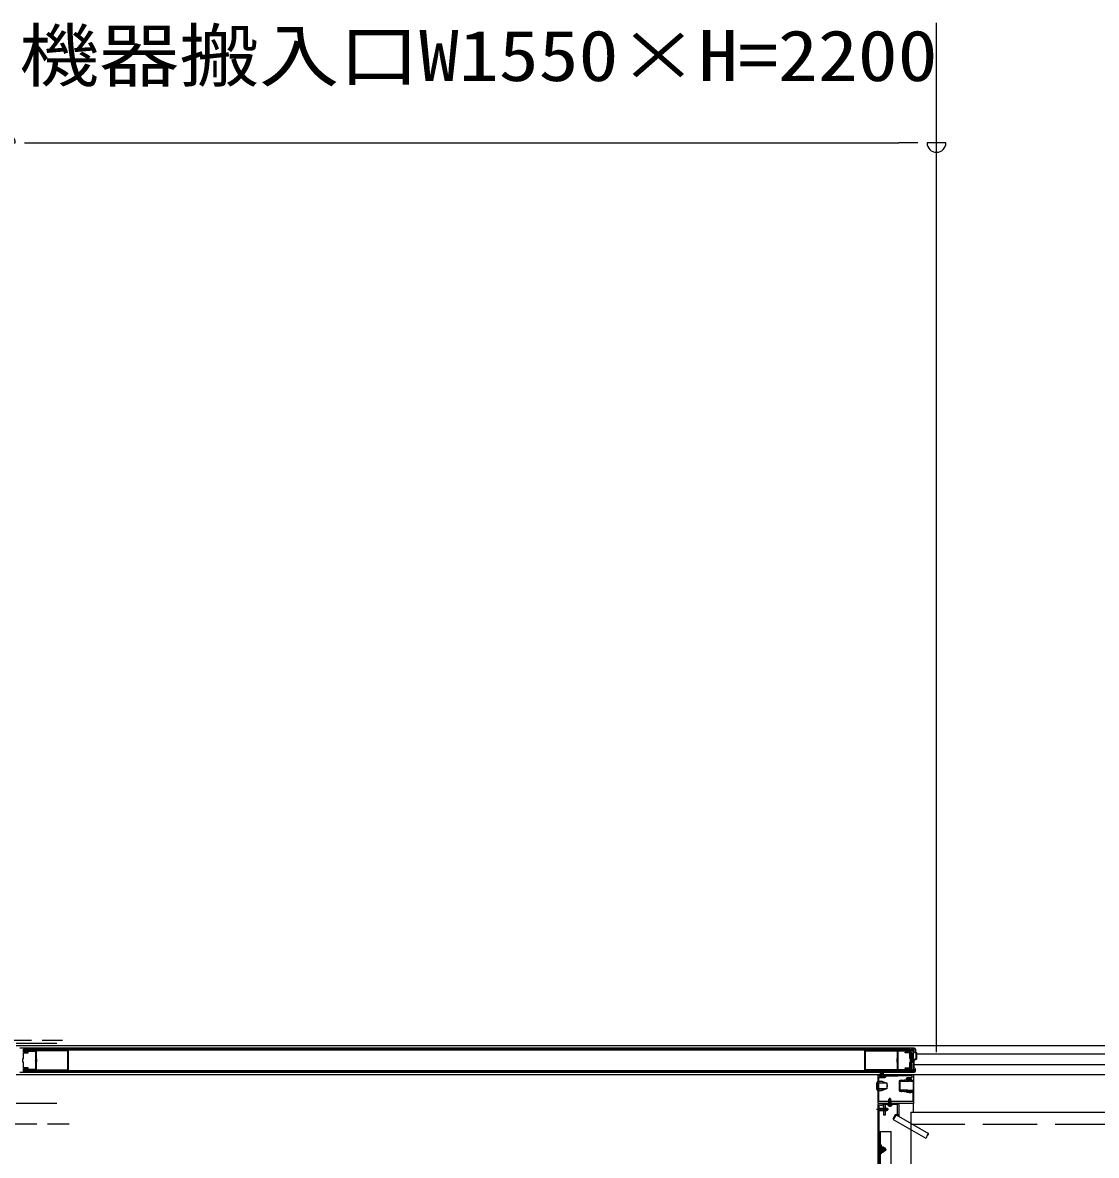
# Model space of a CAD drawing. Units: millimetres at full size. Extents: x -12803 to 120774, y -9413 to 101127.
# Drawn here: x 82602 to 84391, y 19825 to 21712 of the extents above; entities that cross this region are included whole.
import ezdxf
from ezdxf.enums import TextEntityAlignment as Align

# ---------------------------------------------------------------- set-up
doc = ezdxf.new("R2010")
doc.units = ezdxf.units.MM
doc.header["$LTSCALE"] = 30
doc.linetypes.add('DASHED1', pattern=[1.8, 1.2, -0.6])
doc.linetypes.add('DASHED3', pattern=[4, 3, -1])
doc.layers.add('0-0_NoName', color=7, linetype='Continuous')
for name, color, linetype, lineweight in [('1-3_AIHO15-壁開口寸法・コメント', 7, 'Continuous', 15), ('2-1_躯体', 7, 'Continuous', 15), ('2-A_建具', 7, 'Continuous', 15)]:
    doc.layers.add(name, color=color, linetype=linetype, lineweight=lineweight)
doc.styles.add('ＭＳ ゴシック', font='')
doc.styles.get('ＭＳ ゴシック').set_extended_font_data('MS Gothic')

# ---------------------------------------------------------------- blocks, each defined once
blk = doc.blocks.new('グループ部品-717')
at = {"layer": '1-3_AIHO15-壁開口寸法・コメント'}
for p, q in [((82558.73, 21511.4), (82589.98, 21511.4)), ((82605.61, 21511.4), (82636.86, 21511.4))]:
    blk.add_line(p, q, dxfattribs=at)
blk.add_arc((82574.36, 21511.4), 15.62, 0, 180, dxfattribs=at)
blk = doc.blocks.new('グループ部品-718')
at = {"layer": '1-3_AIHO15-壁開口寸法・コメント'}
for p, q in [((84093.11, 21511.4), (84061.86, 21511.4)), ((84139.98, 21511.4), (84108.73, 21511.4))]:
    blk.add_line(p, q, dxfattribs=at)
blk.add_arc((84124.36, 21511.4), 15.62, 180, 0, dxfattribs=at)
blk = doc.blocks.new('グループ部品-719')
at = {"layer": '1-3_AIHO15-壁開口寸法・コメント'}
for p, q in [((82574.36, 19996.41), (82574.36, 21711.4)), ((84124.36, 19996.41), (84124.36, 21711.4)), ((82636.86, 21511.4), (84061.86, 21511.4))]:
    blk.add_line(p, q, dxfattribs=at)
for name in ['グループ部品-717', 'グループ部品-718']:
    blk.add_blockref(name, (0, 0), dxfattribs=at)
at = {"layer": '1-3_AIHO15-壁開口寸法・コメント', "style": 'ＭＳ ゴシック', "width": 1.15}
blk.add_text('機器搬入口W1550×H=2200', height=84.92, dxfattribs=at).set_placement((82596.46, 21589.03), align=Align.BOTTOM_LEFT)
blk = doc.blocks.new('グループ部品-732')
at = {"layer": '2-1_躯体'}
for q in [(84081.79, 19716.41), (86959.36, 19896.41)]:
    blk.add_line((84081.79, 19896.41), q, dxfattribs=at)
at = {"layer": '2-1_躯体', "linetype": 'DASHED3'}
blk.add_line((84081.79, 19876.41), (86959.36, 19876.41), dxfattribs=at)
at = {"layer": '2-A_建具'}
for p, q in [((82591.79, 20011.41), (82659.19, 20011.41)), ((85491.79, 20006.91), (82591.79, 20006.91)), ((84085.99, 20002.91), (82597.59, 20002.91)), ((82678.29, 19999.86), (82603.89, 19999.86)), ((82603.89, 19998.36), (82623.09, 19998.36)), ((82605.59, 19999.96), (82605.59, 20000.96)), ((83339.29, 20000.96), (82605.59, 20000.96)), ((83339.29, 19999.96), (82605.59, 19999.96)), ((82677.19, 19998.76), (82624.99, 19998.76)), ((82625.19, 19985.61), (82625.19, 19980.21)), ((82677.49, 19967.36), (82677.49, 19998.46)), ((82678.59, 19966.26), (82678.59, 19999.56)), ((84077.99, 20000.96), (83339.29, 20000.97)), ((84077.99, 19999.96), (83339.29, 19999.97)), ((84004.99, 19966.26), (84004.99, 19999.56)), ((84005.29, 19999.86), (84079.69, 19999.86)), ((84006.09, 19967.36), (84006.09, 19998.46)), ((84006.39, 19998.76), (84058.59, 19998.76)), ((84058.39, 19985.61), (84058.39, 19980.21)), ((84079.69, 19998.36), (84060.49, 19998.36)), ((84077.99, 19999.96), (84077.99, 20000.96)), ((84082.19, 19996.54), (84082.19, 20000.54)), ((84083.99, 20001.04), (84082.69, 20001.04)), ((84082.79, 19996.04), (84082.69, 19996.04)), ((84083.29, 19995.54), (84083.29, 19978.84)), ((84084.49, 19998.64), (84084.49, 20000.54)), ((84084.79, 19998.34), (84087.09, 19998.34)), ((84085.29, 19998.34), (84085.29, 19968.34)), ((84086.24, 19996.84), (84085.29, 19996.84)), ((84090.24, 19985.94), (84085.29, 19982.57)), ((84087.09, 19998.34), (84086.79, 20003.02)), ((84087.09, 20003.34), (84087.29, 20003.34)), ((84090.24, 19994.54), (84087.37, 19996.49)), ((84089.29, 20001.34), (84089.29, 19996.64)), ((84090.91, 19995.54), (84089.29, 19996.64)), ((84090.59, 19986.6), (84090.59, 19993.88)), ((84091.79, 19986.6), (84091.79, 19993.88)), ((85491.79, 19993.41), (84091.79, 19993.41)), ((82623.09, 19967.46), (82603.89, 19967.46)), ((82623.59, 19982.45), (82623.59, 19967.96)), ((82624.69, 19979.71), (82624.69, 19967.36)), ((82624.99, 19967.06), (82677.19, 19967.06)), ((84058.59, 19967.06), (84006.39, 19967.06)), ((84058.89, 19979.71), (84058.89, 19967.36)), ((84059.99, 19982.45), (84059.99, 19967.96)), ((84060.49, 19967.46), (84079.69, 19967.46)), ((84081.67, 19972.64), (84081.79, 19972.45)), ((84082.19, 19977.84), (84082.19, 19976.84)), ((84082.19, 19970.14), (84082.19, 19966.14)), ((84082.69, 19978.34), (84082.79, 19978.34)), ((84082.79, 19976.34), (84082.69, 19976.34)), ((84082.79, 19970.64), (84082.69, 19970.64)), ((84083.29, 19971.14), (84083.29, 19975.84)), ((84084.49, 19968.04), (84084.49, 19966.14)), ((84086.49, 19980.88), (84086.49, 19972.1)), ((85491.79, 19975.41), (84086.49, 19975.41)), ((84090.91, 19984.95), (84087.36, 19982.54)), ((84088.28, 19969.92), (84087.5, 19970.37)), ((84089.29, 19965.34), (84089.29, 19968.18)), ((85491.79, 19958.91), (82591.79, 19958.91)), ((82597.59, 19962.91), (84085.99, 19962.91)), ((82603.89, 19965.96), (82678.29, 19965.96)), ((82605.59, 19964.86), (82605.59, 19965.86)), ((82605.59, 19965.86), (83339.29, 19965.86)), ((82605.59, 19964.86), (83339.29, 19964.86)), ((83339.29, 19965.87), (84077.99, 19965.86)), ((83339.29, 19964.87), (84077.99, 19964.86)), ((84079.69, 19965.96), (84005.29, 19965.96)), ((84026.79, 19948.41), (84024.79, 19945.41)), ((84028.79, 19948.41), (84028.79, 19947.91)), ((84028.79, 19948.41), (84032.79, 19948.41)), ((84028.79, 19947.91), (84032.69, 19947.91)), ((84031.04, 19957.88), (84031.04, 19963.68)), ((84031.54, 19957.88), (84031.54, 19963.68)), ((84032.04, 19957.88), (84032.04, 19963.68)), ((84032.54, 19957.88), (84032.54, 19963.68)), ((84038.57, 19945.56), (84032.69, 19947.91)), ((84032.79, 19948.41), (84040.29, 19945.41)), ((84033.04, 19957.88), (84033.04, 19963.68)), ((84033.54, 19957.88), (84033.54, 19963.68)), ((84034.04, 19957.88), (84034.04, 19963.68)), ((84034.54, 19957.88), (84034.54, 19963.68)), ((84035.04, 19957.88), (84035.04, 19963.68)), ((84035.54, 19957.88), (84035.54, 19963.68)), ((84036.04, 19957.88), (84036.04, 19963.68)), ((84061.99, 19947.91), (84061.99, 19932.91)), ((84065.09, 19949.41), (84063.49, 19949.41)), ((84066.09, 19949.81), (84065.49, 19949.81)), ((84070.59, 19949.41), (84066.49, 19949.41)), ((84071.59, 19949.81), (84070.99, 19949.81)), ((84076.15, 19948.42), (84078.88, 19948.42)), ((84079.38, 19948.55), (84080.23, 19949.04)), ((84083.99, 19965.64), (84082.69, 19965.64)), ((84086.59, 19949.47), (84085.79, 19949.47)), ((84086.79, 19949.61), (84086.79, 19958.91)), ((84086.79, 19931.77), (84086.79, 19949.27)), ((84087.09, 19963.34), (84087.29, 19963.34)), ((84024.79, 19935.41), (84024.79, 19945.41)), ((84026.79, 19932.41), (84024.79, 19935.41)), ((84026.79, 19945.41), (84041.79, 19945.41)), ((84028.79, 19932.91), (84032.69, 19932.91)), ((84028.79, 19932.41), (84028.79, 19932.91)), ((84028.79, 19932.41), (84032.79, 19932.41)), ((84038.57, 19935.26), (84032.69, 19932.91)), ((84032.79, 19932.41), (84040.29, 19935.41)), ((84043.46, 19941.24), (84041.79, 19941.24)), ((84043.46, 19939.58), (84041.79, 19939.58)), ((84063.49, 19931.41), (84065.09, 19931.41)), ((84065.49, 19931.01), (84066.09, 19931.01)), ((84066.49, 19931.41), (84070.59, 19931.41)), ((84070.99, 19931.01), (84071.59, 19931.01)), ((84071.99, 19931.41), (84073.29, 19931.41)), ((84078.88, 19932.62), (84076.15, 19932.62)), ((84080.23, 19932), (84079.38, 19932.49)), ((84086.59, 19931.41), (84080.79, 19931.41)), ((84085.79, 19931.57), (84086.59, 19931.57)), ((82591.79, 19911.41), (82659.19, 19911.41)), ((84029.2, 19910.9), (84036.79, 19909.31)), ((84039.09, 19911.41), (84059.49, 19911.41)), ((84045.44, 19915.21), (84044.81, 19915.1)), ((84048.77, 19915.1), (84044.81, 19914.4)), ((84044.81, 19914.92), (84044.81, 19915.1)), ((84044.81, 19914.92), (84045.44, 19915.03)), ((84044.81, 19914.92), (84045.19, 19914.7)), ((84044.81, 19914.22), (84048.77, 19914.92)), ((84044.81, 19914.4), (84045.19, 19914.62)), ((84048.77, 19914.4), (84044.81, 19913.7)), ((84044.81, 19914.22), (84044.81, 19914.4)), ((84044.81, 19914.22), (84045.19, 19914)), ((84044.81, 19913.52), (84048.77, 19914.22)), ((84044.81, 19913.7), (84045.19, 19913.92)), ((84048.77, 19913.7), (84044.81, 19913)), ((84044.81, 19913.52), (84044.81, 19913.7)), ((84044.81, 19913.52), (84045.19, 19913.3)), ((84044.81, 19912.82), (84048.77, 19913.52)), ((84044.81, 19913), (84045.19, 19913.22)), ((84048.77, 19913), (84044.81, 19912.3)), ((84044.81, 19912.82), (84044.81, 19913)), ((84044.81, 19912.82), (84045.19, 19912.6)), ((84044.81, 19912.12), (84048.77, 19912.82)), ((84044.81, 19912.3), (84045.19, 19912.52)), ((84044.81, 19912.12), (84044.81, 19912.3)), ((84044.81, 19912.12), (84045.19, 19911.9)), ((84048.77, 19911.6), (84044.81, 19910.9)), ((84044.81, 19911.42), (84045.19, 19911.2)), ((84044.81, 19910.9), (84045.19, 19911.12)), ((84044.81, 19910.72), (84044.81, 19910.9)), ((84048.77, 19910.9), (84044.81, 19910.2)), ((84044.81, 19910.72), (84045.19, 19910.5)), ((84044.81, 19910.2), (84045.19, 19910.42)), ((84044.81, 19910.11), (84044.81, 19910.2)), ((84044.81, 19910.11), (84048.77, 19910.11)), ((84045.06, 19909.91), (84045.06, 19910.11)), ((84045.14, 19918.4), (84046.64, 19919.41)), ((84045.14, 19916.11), (84045.44, 19916.11)), ((84045.19, 19916.11), (84045.19, 19915.32)), ((84048.39, 19915.4), (84045.19, 19914.7)), ((84045.19, 19914.62), (84048.39, 19915.32)), ((84048.39, 19914.7), (84045.19, 19914)), ((84045.19, 19914.7), (84045.19, 19914.62)), ((84045.19, 19913.92), (84048.39, 19914.62)), ((84048.39, 19914), (84045.19, 19913.3)), ((84045.19, 19914), (84045.19, 19913.92)), ((84045.19, 19913.22), (84048.39, 19913.92)), ((84048.39, 19913.3), (84045.19, 19912.6)), ((84045.19, 19913.3), (84045.19, 19913.22)), ((84045.19, 19912.52), (84048.39, 19913.22)), ((84048.39, 19912.6), (84045.19, 19911.9)), ((84045.19, 19912.6), (84045.19, 19912.52)), ((84045.19, 19911.9), (84045.19, 19911.82)), ((84045.19, 19911.12), (84048.39, 19911.82)), ((84048.39, 19911.2), (84045.19, 19910.5)), ((84045.19, 19911.2), (84045.19, 19911.12)), ((84045.19, 19910.42), (84048.39, 19911.12)), ((84045.19, 19910.5), (84045.19, 19910.42)), ((84045.44, 19918.21), (84046.64, 19919.05)), ((84046.79, 19917.9), (84045.93, 19915)), ((84045.97, 19915.13), (84048.77, 19915.62)), ((84048.77, 19915.8), (84046.02, 19915.31)), ((84046.08, 19915.51), (84048.39, 19916.02)), ((84046.26, 19916.11), (84048.44, 19916.11)), ((84046.64, 19919.41), (84046.94, 19919.41)), ((84046.64, 19919.05), (84046.64, 19919.41)), ((84046.79, 19913.77), (84046.79, 19920.34)), ((84046.79, 19917.9), (84046.94, 19919.41)), ((84046.79, 19912.77), (84046.79, 19911.57)), ((84046.79, 19910.57), (84046.79, 19905.66)), ((84048.44, 19918.4), (84046.94, 19919.41)), ((84046.99, 19910.11), (84048.39, 19910.42)), ((84047.49, 19917.51), (84048.44, 19918.32)), ((84048.39, 19916.1), (84048.39, 19916.02)), ((84048.77, 19915.8), (84048.39, 19916.02)), ((84048.77, 19915.62), (84048.39, 19915.4)), ((84048.39, 19915.4), (84048.39, 19915.32)), ((84048.77, 19915.1), (84048.39, 19915.32)), ((84048.77, 19914.92), (84048.39, 19914.7)), ((84048.39, 19914.7), (84048.39, 19914.62)), ((84048.77, 19914.4), (84048.39, 19914.62)), ((84048.77, 19914.22), (84048.39, 19914)), ((84048.39, 19914), (84048.39, 19913.92)), ((84048.77, 19913.7), (84048.39, 19913.92)), ((84048.77, 19913.52), (84048.39, 19913.3)), ((84048.39, 19913.3), (84048.39, 19913.22)), ((84048.77, 19913), (84048.39, 19913.22)), ((84048.77, 19912.82), (84048.39, 19912.6)), ((84048.39, 19912.6), (84048.39, 19912.52)), ((84048.77, 19912.3), (84048.39, 19912.52)), ((84048.39, 19911.9), (84048.39, 19911.82)), ((84048.77, 19911.6), (84048.39, 19911.82)), ((84048.39, 19911.2), (84048.39, 19911.12)), ((84048.77, 19910.9), (84048.39, 19911.12)), ((84048.39, 19910.5), (84048.39, 19910.42)), ((84048.77, 19910.2), (84048.39, 19910.42)), ((84048.44, 19916.11), (84048.44, 19918.4)), ((84048.52, 19909.91), (84048.52, 19910.11)), ((84048.77, 19915.62), (84048.77, 19915.8)), ((84048.77, 19914.92), (84048.77, 19915.1)), ((84048.77, 19914.22), (84048.77, 19914.4)), ((84048.77, 19913.52), (84048.77, 19913.7)), ((84048.77, 19912.82), (84048.77, 19913)), ((84048.77, 19911.42), (84048.77, 19911.6)), ((84024.7, 19901.41), (84031.7, 19901.41)), ((84026.79, 19908.95), (84026.79, 19585.41)), ((84026.79, 19904.91), (84028.29, 19903.41)), ((84028.29, 19902.76), (84042.7, 19902.76)), ((84028.29, 19900.06), (84042.7, 19900.06)), ((84028.29, 19899.41), (84041.39, 19899.41)), ((84028.79, 19908.95), (84036.38, 19907.35)), ((84028.79, 19585.41), (84028.79, 19908.95)), ((84032.64, 19901.41), (84033.71, 19901.41)), ((84035.08, 19901.41), (84044.66, 19901.41)), ((84036.79, 19909.31), (84036.38, 19907.35)), ((84042.79, 19902.71), (84041.39, 19903.41)), ((84042.79, 19900.11), (84041.39, 19899.41)), ((84042.79, 19902.71), (84042.79, 19900.11)), ((84043.29, 19909.41), (84043.39, 19908.29)), ((84043.29, 19909.41), (84050.29, 19909.41)), ((84050.29, 19909.41), (84050.19, 19908.29)), ((84056.93, 19892.2), (84052.43, 19884.41)), ((84056.93, 19892.2), (84055.57, 19891.83)), ((84056.93, 19892.2), (84110.89, 19861.05)), ((84052.43, 19884.41), (84106.39, 19853.25)), ((84028.79, 19864.41), (84048.79, 19864.41)), ((84031.09, 19614.41), (84031.09, 19864.41)), ((84048.79, 19614.41), (84048.79, 19864.41)), ((84031.09, 19853.39), (84028.79, 19851.09)), ((84031.09, 19851.27), (84028.79, 19848.97)), ((84028.79, 19836.91), (84032.09, 19836.91)), ((84028.79, 19836.91), (84028.79, 19831.91)), ((84028.79, 19836.48), (84032.09, 19836.48)), ((84031.09, 19841.91), (84032.09, 19841.91)), ((84031.09, 19826.91), (84031.09, 19841.91)), ((84032.09, 19837.06), (84031.09, 19837.06)), ((84032.09, 19841.91), (84032.09, 19826.91)), ((84032.09, 19839.03), (84035.74, 19839.03)), ((84032.09, 19836.72), (84035.74, 19836.72)), ((84035.74, 19839.03), (84036.09, 19838.41)), ((84036.09, 19838.41), (84036.09, 19830.41)), ((84036.09, 19836.91), (84038.79, 19836.91)), ((84036.09, 19836.48), (84038.79, 19836.48)), ((84038.79, 19836.91), (84038.79, 19831.91)), ((84028.79, 19834.41), (84041.31, 19834.41)), ((84028.79, 19832.34), (84032.09, 19832.34)), ((84028.79, 19831.91), (84032.09, 19831.91)), ((84032.09, 19831.76), (84031.09, 19831.76)), ((84032.09, 19826.91), (84031.09, 19826.91)), ((84032.09, 19832.1), (84035.74, 19832.1)), ((84032.09, 19829.79), (84035.74, 19829.79)), ((84035.74, 19829.79), (84036.09, 19830.41)), ((84036.09, 19832.34), (84038.79, 19832.34)), ((84036.09, 19831.91), (84038.79, 19831.91))]:
    blk.add_line(p, q, dxfattribs=at)
at = {"layer": '2-A_建具', "linetype": 'DASHED1'}
blk.add_lwpolyline([(82679.7, 19876.41), (82526.79, 19876.41), (82526.79, 20016.41), (82668.84, 20016.41)], dxfattribs=at)
at = {"layer": '2-A_建具'}
for points in [[(82608.6, 19964.41), (82603.59, 19964.41), (82603.59, 19969.21), (82611.59, 19969.21), (82611.59, 19970.41), (82603.59, 19970.41), (82603.59, 19979.91), (82602.59, 19979.91), (82602.59, 19985.91), (82603.59, 19985.91), (82603.59, 19995.41), (82611.59, 19995.41), (82611.59, 19996.61), (82603.59, 19996.61), (82603.59, 20001.41), (82608.6, 20001.41)], [(82608.99, 20001.11), (82611.79, 20001.11), (82611.79, 20002.91)], [(82623.59, 19997.86), (82623.59, 19983.37), (82623.71, 19983.19)], [(82624.69, 19998.46), (82624.69, 19986.11), (82624.89, 19985.91)], [(84058.89, 19998.46), (84058.89, 19986.11), (84058.69, 19985.91)], [(84059.99, 19997.86), (84059.99, 19983.37), (84059.87, 19983.19)], [(84074.59, 20001.11), (84071.79, 20001.11), (84071.79, 20002.91)], [(84074.98, 19964.41), (84079.99, 19964.41), (84079.99, 19969.21), (84071.99, 19969.21), (84071.99, 19970.41), (84079.99, 19970.41), (84079.99, 19979.91), (84080.99, 19979.91), (84080.99, 19985.91), (84079.99, 19985.91), (84079.99, 19995.41), (84071.99, 19995.41), (84071.99, 19996.61), (84079.99, 19996.61), (84079.99, 20001.41), (84074.98, 20001.41)], [(84084.79, 19998.61), (84084.79, 19999.21), (84085.59, 19999.21), (84085.59, 20001.41), (84081.79, 20001.41), (84081.79, 19993.37)], [(84081.79, 19992.45), (84081.79, 19987.41), (84082.79, 19987.41), (84082.79, 19983.37)], [(84086.79, 20002.11), (84086.79, 19998.41), (84084.99, 19998.41)], [(84082.79, 19982.45), (84082.79, 19978.41), (84081.79, 19978.41), (84081.79, 19973.37)], [(84081.79, 19972.45), (84081.79, 19964.41), (84085.59, 19964.41), (84085.59, 19966.61), (84084.79, 19966.61), (84084.79, 19967.21)], [(84084.79, 19968.34), (84087.09, 19968.34), (84086.79, 19963.66)], [(84084.99, 19967.41), (84086.79, 19967.41), (84086.79, 19963.71)], [(82611.79, 19962.91), (82611.79, 19964.71), (82608.99, 19964.71)], [(84026.79, 19958.91), (84026.79, 19911.41), (84086.79, 19911.41), (84086.79, 19931.21)], [(84074.79, 19929.91), (84077.82, 19929.91), (84078.89, 19929.41), (84081.79, 19929.41), (84082.29, 19929.91), (84084.99, 19929.91), (84084.99, 19914.41), (84028.59, 19914.41), (84028.59, 19954.41), (84038.29, 19954.41)], [(84036.79, 19958.91), (84036.79, 19957.91), (84038.29, 19957.91), (84038.29, 19956.41), (84028.79, 19956.41), (84028.79, 19957.91), (84030.79, 19957.91), (84030.79, 19958.91)], [(84040.29, 19956.41), (84040.29, 19956.91), (84059.49, 19956.91)], [(84059.99, 19957.41), (84083.49, 19957.41), (84083.49, 19953.51), (84075.59, 19953.51)], [(84063.79, 19940.87), (84063.79, 19947.91), (84074.79, 19947.91), (84074.79, 19949.41), (84076.79, 19949.41), (84076.79, 19950.41), (84075.59, 19950.41), (84075.59, 19952.01), (84081.99, 19952.01), (84081.99, 19950.41), (84080.79, 19950.41), (84080.79, 19949.41), (84086.59, 19949.41)], [(84071.79, 19962.91), (84071.79, 19964.71), (84074.59, 19964.71)], [(84074.09, 19952.01), (84074.09, 19951.27), (84072.79, 19949.41), (84071.99, 19949.41)], [(84085.59, 19949.22), (84081.04, 19949.22), (84080.51, 19950.13), (84078.94, 19949.22), (84075.59, 19949.22)], [(84081.15, 19948.42), (84085.79, 19948.42), (84085.79, 19932.62), (84081.15, 19932.62)], [(84041.79, 19945.41), (84041.79, 19935.41), (84026.79, 19935.41)], [(84080.79, 19931.41), (84080.79, 19930.41), (84080.29, 19930.41), (84078.14, 19931.41), (84074.79, 19931.41), (84074.79, 19932.91), (84063.79, 19932.91), (84063.79, 19939.95)], [(84075.59, 19931.82), (84078.94, 19931.82), (84080.51, 19930.91), (84081.04, 19931.82), (84085.59, 19931.82)], [(84044.81, 19915.1), (84045.19, 19915.32), (84045.44, 19915.37)], [(84044.81, 19911.42), (84044.81, 19911.6), (84045.19, 19911.82), (84048.39, 19912.52)], [(84044.81, 19911.42), (84048.77, 19912.12), (84048.77, 19912.3), (84044.81, 19911.6)], [(84044.81, 19910.72), (84048.77, 19911.42), (84048.39, 19911.2)], [(84045.14, 19916.11), (84045.14, 19918.4), (84045.44, 19918.21)], [(84048.77, 19912.12), (84048.39, 19911.9), (84045.19, 19911.2)], [(84045.3, 19910.11), (84048.77, 19910.72), (84048.77, 19910.9)], [(84046.64, 19919.05), (84045.44, 19915.06), (84045.44, 19918.21)], [(84048.77, 19910.72), (84048.39, 19910.5), (84046.59, 19910.11)], [(84046.79, 19918.01), (84047.49, 19917.51), (84047.63, 19916.11)], [(84048.77, 19910.11), (84048.77, 19910.2), (84048.27, 19910.11)], [(84086.79, 19911.41), (84085.79, 19910.41), (84085.79, 19897.41), (84086.79, 19896.41)], [(84026.79, 19903.46), (84028.64, 19902.56), (84029.25, 19901.41)], [(84026.79, 19897.91), (84028.29, 19899.41), (84028.29, 19903.41)], [(84026.79, 19899.36), (84028.64, 19900.27), (84029.25, 19901.41)], [(84028.29, 19903.41), (84041.39, 19903.41), (84041.39, 19899.41)], [(84059.49, 19891.41), (84059.49, 19909.11), (84039.09, 19909.11), (84039.09, 19891.41), (84036.79, 19891.41), (84036.79, 19909.11)], [(84044.74, 19907.05), (84045.64, 19908.86), (84046.79, 19909.47)], [(84048.84, 19907.05), (84047.93, 19908.86), (84046.79, 19909.47)], [(84055.57, 19891.83), (84052.07, 19885.77), (84052.43, 19884.41)], [(84061.79, 19909.11), (84061.79, 19891.41), (84059.49, 19891.41)]]:
    blk.add_lwpolyline(points, dxfattribs=at)
blk.add_lwpolyline([(84029.29, 19956.68), (84037.79, 19956.68), (84037.79, 19957.88), (84029.29, 19957.88)], close=True, dxfattribs=at)
for centre, radius, start, end in [((82603.89, 19999.56), 0.3, 90, 180), ((82603.89, 19998.66), 0.3, 180, 270), ((82608.6, 20001.21), 0.2, 14.47751, 90), ((82608.99, 20001.31), 0.2, 194.47751, 270), ((82623.09, 19997.86), 0.5, 0, 90), ((82624.99, 19998.46), 0.3, 90, 180), ((82624.89, 19985.61), 0.3, 0, 90), ((82677.19, 19998.46), 0.3, 0, 90), ((82678.29, 19999.56), 0.3, 0, 90), ((84005.29, 19999.56), 0.3, 90, 180), ((84006.39, 19998.46), 0.3, 90, 180), ((84058.69, 19985.61), 0.3, 90, 180), ((84058.59, 19998.46), 0.3, 0, 90), ((84060.49, 19997.86), 0.5, 90, 180), ((84074.59, 20001.31), 0.2, 270, 345.52249), ((84074.98, 20001.21), 0.2, 90, 165.52249), ((84079.69, 19999.56), 0.3, 0, 90), ((84079.69, 19998.66), 0.3, 270, 0), ((84081.79, 19992.91), 0.3, 113.57818, 246.42182), ((84081.59, 19993.37), 0.2, 293.57818, 0), ((84081.59, 19992.45), 0.2, 0, 66.42182), ((84082.69, 20000.54), 0.5, 89.99641, 179.99641), ((84082.69, 19996.54), 0.5, 179.99641, 270), ((84082.79, 19995.54), 0.5, 0, 90), ((84083.99, 20000.54), 0.5, 359.99641, 89.99641), ((84084.79, 19998.64), 0.3, 179.99641, 270), ((84084.99, 19998.61), 0.2, 180, 270), ((84085.99, 20002.11), 0.8, 0, 90), ((84086.24, 19994.84), 2, 55.78387, 90), ((84087.09, 20003.04), 0.3, 90, 183.65976), ((84087.29, 20001.34), 2, 0, 90), ((84089.79, 19993.88), 0.8, 359.99711, 55.78387), ((84089.79, 19986.6), 0.8, 304.21613, 359.99711), ((84089.79, 19993.88), 2, 359.99711, 55.83194), ((84089.79, 19986.6), 2, 304.18899, 359.99711), ((82603.89, 19967.16), 0.3, 90, 180), ((82623.09, 19967.96), 0.5, 270, 0), ((82623.79, 19982.45), 0.2, 113.57818, 180), ((82623.59, 19982.91), 0.3, 293.57818, 66.42182), ((82624.89, 19979.71), 0.2, 90, 180), ((82624.99, 19967.36), 0.3, 180, 270), ((82624.89, 19980.21), 0.3, 270, 0), ((82677.19, 19967.36), 0.3, 270, 0), ((84006.39, 19967.36), 0.3, 180, 270), ((84058.69, 19980.21), 0.3, 180, 270), ((84058.59, 19967.36), 0.3, 270, 0), ((84058.69, 19979.71), 0.2, 0, 90), ((84059.99, 19982.91), 0.3, 113.57818, 246.42182), ((84059.79, 19982.45), 0.2, 0, 66.42182), ((84060.49, 19967.96), 0.5, 180, 270), ((84079.69, 19967.16), 0.3, 0, 90), ((84081.79, 19972.91), 0.3, 113.57818, 246.42182), ((84081.59, 19973.37), 0.2, 293.57818, 0), ((84082.69, 19977.84), 0.5, 90.00359, 180.00359), ((84082.69, 19976.84), 0.5, 180.00359, 270.00359), ((84082.69, 19970.14), 0.5, 90, 180.00359), ((84082.79, 19982.91), 0.3, 113.57818, 246.42182), ((84082.59, 19983.37), 0.2, 293.57818, 0), ((84082.59, 19982.45), 0.2, 0, 66.42182), ((84082.79, 19978.84), 0.5, 270.02863, 0), ((84082.79, 19975.84), 0.5, 0, 90.00359), ((84082.79, 19971.14), 0.5, 270.00003, 0), ((84084.79, 19968.04), 0.3, 90, 180.00359), ((84084.99, 19967.21), 0.2, 90, 180), ((84088.49, 19980.88), 2, 124.18899, 180), ((84088.49, 19972.1), 2, 180, 240.25462), ((84087.29, 19968.18), 2, 0, 60.25462), ((82603.89, 19966.26), 0.3, 180, 270), ((82608.6, 19964.61), 0.2, 270, 345.52249), ((82608.99, 19964.51), 0.2, 90, 165.52249), ((82678.29, 19966.26), 0.3, 269.99999, 359.99999), ((84005.29, 19966.26), 0.3, 180.00001, 270.00001), ((84038.29, 19956.41), 2, 270, 0), ((84059.49, 19957.21), 0.3, 270, 0), ((84059.99, 19957.21), 0.2, 90, 180), ((84063.49, 19947.91), 1.5, 90, 180), ((84065.09, 19949.61), 0.2, 270, 0), ((84065.49, 19949.61), 0.2, 90, 180), ((84066.09, 19949.61), 0.2, 0, 90), ((84066.49, 19949.61), 0.2, 180, 270), ((84070.59, 19949.61), 0.2, 270, 0), ((84070.99, 19949.61), 0.2, 90, 180), ((84071.59, 19949.61), 0.2, 0, 90), ((84071.99, 19949.61), 0.2, 180, 270), ((84075.59, 19952.01), 1.5, 90, 180), ((84074.59, 19964.51), 0.2, 14.47751, 90), ((84074.98, 19964.61), 0.2, 194.47751, 270), ((84075.59, 19948.62), 0.6, 90, 340.52878), ((84078.88, 19949.42), 1, 270, 300), ((84079.69, 19966.26), 0.3, 270, 0), ((84081.15, 19949.42), 1, 202.23645, 270), ((84082.69, 19966.14), 0.5, 180.00359, 270.00359), ((84083.99, 19966.14), 0.5, 270.00359, 0.00359), ((84085.79, 19949.27), 0.2, 90, 194.47751), ((84085.99, 19963.71), 0.8, 270, 0), ((84086.59, 19949.61), 0.2, 270, 0), ((84086.59, 19949.27), 0.2, 0, 90), ((84087.09, 19963.64), 0.3, 176.34024, 270), ((84087.29, 19965.34), 2, 270, 0), ((84063.49, 19932.91), 1.5, 180, 270), ((84063.79, 19940.41), 0.3, 113.57818, 246.42182), ((84063.59, 19940.87), 0.2, 293.57818, 0), ((84063.59, 19939.95), 0.2, 0, 66.42182), ((84065.09, 19931.21), 0.2, 0, 90), ((84065.49, 19931.21), 0.2, 180, 270), ((84066.09, 19931.21), 0.2, 270, 0), ((84066.49, 19931.21), 0.2, 90, 180), ((84070.59, 19931.21), 0.2, 0, 90), ((84070.99, 19931.21), 0.2, 180, 270), ((84071.59, 19931.21), 0.2, 270, 0), ((84071.99, 19931.21), 0.2, 90, 180), ((84074.79, 19931.41), 1.5, 180, 270), ((84075.59, 19932.42), 0.6, 19.47122, 270), ((84078.88, 19931.62), 1, 60, 90), ((84081.15, 19931.62), 1, 90, 157.76355), ((84085.79, 19931.77), 0.2, 165.52249, 270), ((84086.59, 19931.77), 0.2, 270, 0), ((84086.59, 19931.21), 0.2, 0, 90), ((84028.79, 19908.95), 2, 78.14022, 180), ((84039.09, 19909.11), 2.3, 90, 180), ((84045.69, 19915.06), 0.248, 180, 347.19096), ((84059.49, 19909.11), 2.3, 0, 90), ((84044.68, 19908.4), 1.3, 185, 254.11915), ((84046.79, 19915.81), 9, 254.11915, 285.88085), ((84044.56, 19909.91), 0.5, 270, 0), ((84049.02, 19909.91), 0.5, 180, 270), ((84048.9, 19908.4), 1.3, 285.88085, 355), ((84058.23, 19891.45), 1.5, 330.0005, 150.0005), ((84059.53, 19890.7), 1.5, 330.0005, 90.0005), ((84060.83, 19889.95), 1.5, 330.0005, 90.0005), ((84104.65, 19856.86), 4, 295.77164, 4.22937), ((84112.63, 19857.45), 4, 115.77164, 184.22937), ((84106.9, 19860.75), 4, 295.77164, 4.22937), ((84034.05, 19837.87), 2.04, 325.61575, 34.38425), ((84028.45, 19834.41), 7.64, 342.41205, 17.58795), ((84034.05, 19830.95), 2.04, 325.61575, 34.38425)]:
    blk.add_arc(centre, radius, start, end, dxfattribs=at)
at = {"layer": '1-3_AIHO15-壁開口寸法・コメント'}
blk.add_blockref('グループ部品-719', (0, 0), dxfattribs=at)
blk = doc.blocks.new('グループ部品-748')
at = {"layer": '1-3_AIHO15-壁開口寸法・コメント'}
for p, q in [((82558.73, 21511.4), (82589.98, 21511.4)), ((82605.61, 21511.4), (82636.86, 21511.4))]:
    blk.add_line(p, q, dxfattribs=at)
blk.add_arc((82574.36, 21511.4), 15.62, 0, 180, dxfattribs=at)
blk = doc.blocks.new('グループ部品-749')
at = {"layer": '1-3_AIHO15-壁開口寸法・コメント'}
for p, q in [((84093.11, 21511.4), (84061.86, 21511.4)), ((84139.98, 21511.4), (84108.73, 21511.4))]:
    blk.add_line(p, q, dxfattribs=at)
blk.add_arc((84124.36, 21511.4), 15.62, 180, 0, dxfattribs=at)
blk = doc.blocks.new('グループ部品-750')
at = {"layer": '1-3_AIHO15-壁開口寸法・コメント'}
for p, q in [((82574.36, 19996.41), (82574.36, 21711.4)), ((84124.36, 19996.41), (84124.36, 21711.4)), ((82636.86, 21511.4), (84061.86, 21511.4))]:
    blk.add_line(p, q, dxfattribs=at)
for name in ['グループ部品-748', 'グループ部品-749']:
    blk.add_blockref(name, (0, 0), dxfattribs=at)
at = {"layer": '1-3_AIHO15-壁開口寸法・コメント', "style": 'ＭＳ ゴシック', "width": 1.15}
blk.add_text('機器搬入口W1550×H=2200', height=84.92, dxfattribs=at).set_placement((82596.46, 21589.03), align=Align.BOTTOM_LEFT)
blk = doc.blocks.new('グループ部品-763')
at = {"layer": '1-3_AIHO15-壁開口寸法・コメント'}
blk.add_blockref('グループ部品-750', (0, 0), dxfattribs=at)

msp = doc.modelspace()

# ---------------------------------------------------------------- block references
at = {"layer": '0-0_NoName'}
for name in ['グループ部品-732', 'グループ部品-763']:
    msp.add_blockref(name, (0, 0), dxfattribs=at)

doc.saveas('drawing.dxf')
